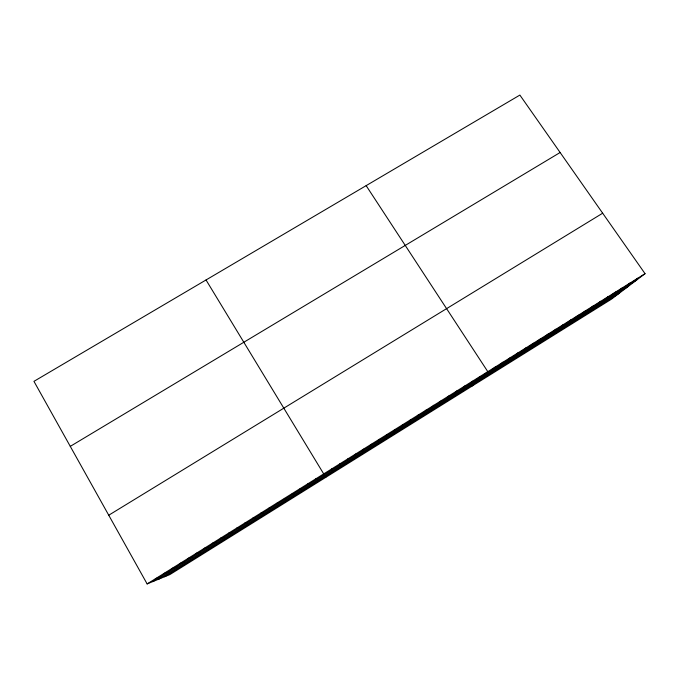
<?xml version="1.0" encoding="UTF-8"?>
<svg xmlns="http://www.w3.org/2000/svg" width="679" height="679" viewBox="0 0 679 679"><rect width="100%" height="100%" fill="white"/><g stroke="black" fill="none" stroke-linecap="round" stroke-linejoin="round"><path stroke-width="1.02" d="M347.444 460.303L347.614 459.004M355.134 455.507L355.541 454.064M362.815 450.72L363.443 449.142M370.488 445.942L371.337 444.219M378.135 441.172L379.213 439.313M385.774 436.41L387.072 434.416M393.387 431.666L394.915 429.535M400.992 426.921L402.74 424.655M408.588 422.194L410.549 419.792M416.159 417.475L418.349 414.928M423.721 412.764L426.123 410.082M431.267 408.054L433.889 405.244M438.795 403.368L441.639 400.415M446.307 398.683L449.371 395.602M453.81 394.007L457.086 390.79M461.296 389.339L464.792 385.995M468.765 384.687L472.474 381.208M476.225 380.036L480.146 376.429M471.319 386.58L487.802 371.659L366.151 185.647M491.095 370.768L495.441 366.898M498.505 366.151L503.063 362.145M505.906 361.542L510.667 357.409M513.29 356.933L518.264 352.673M520.657 352.342L525.843 347.954M528.016 347.758L533.405 343.243M535.358 343.184L540.951 338.541M542.682 338.617L548.479 333.847M549.998 334.06L555.999 329.162M557.289 329.51L563.502 324.486M564.58 324.969L570.988 319.826M571.845 320.446L578.466 315.166M579.102 315.922L585.918 310.524M586.342 311.406L593.361 305.881M593.573 306.9L600.788 301.255M600.788 302.41L608.206 296.638M607.985 297.92L615.598 292.021M615.174 293.438L622.982 287.421M622.346 288.965L630.358 282.829M629.501 284.509L637.708 278.246M645.05 273.679L611.482 299.159L169.911 574.561L147.131 583.923L33.95 381.343L519.876 95.077L645.05 273.679L147.131 583.923M152.868 581.564L636.647 280.054M158.852 579.111L627.837 286.742M164.641 576.734L619.299 293.226M108.742 515.217L602.672 213.206M70.276 446.366L560.124 152.503M155.33 578.814L160.821 576.607M163.52 573.713L168.757 571.659M171.685 568.62L176.684 566.727M179.842 563.545L184.586 561.796M187.973 558.477L192.48 556.873M196.095 553.419L200.356 551.968M204.192 548.369L208.215 547.07M212.281 543.327L216.058 542.181M220.344 538.303L223.892 537.301M228.399 533.287L231.7 532.429M236.436 528.279L239.5 527.575M244.448 523.28L247.283 522.72M252.452 518.298L255.049 517.882M260.439 513.324L262.798 513.052M268.409 508.359L270.539 508.231M276.361 503.402L278.254 503.419M284.297 498.454L285.961 498.615M292.225 493.523L293.651 493.82M300.126 488.591L301.323 489.041M308.011 483.677L308.987 484.263M315.888 478.771L316.635 479.501M206.034 279.969L325.793 477.345M331.717 468.909L332.006 469.919M339.678 463.952L339.729 465.107"/></g></svg>
